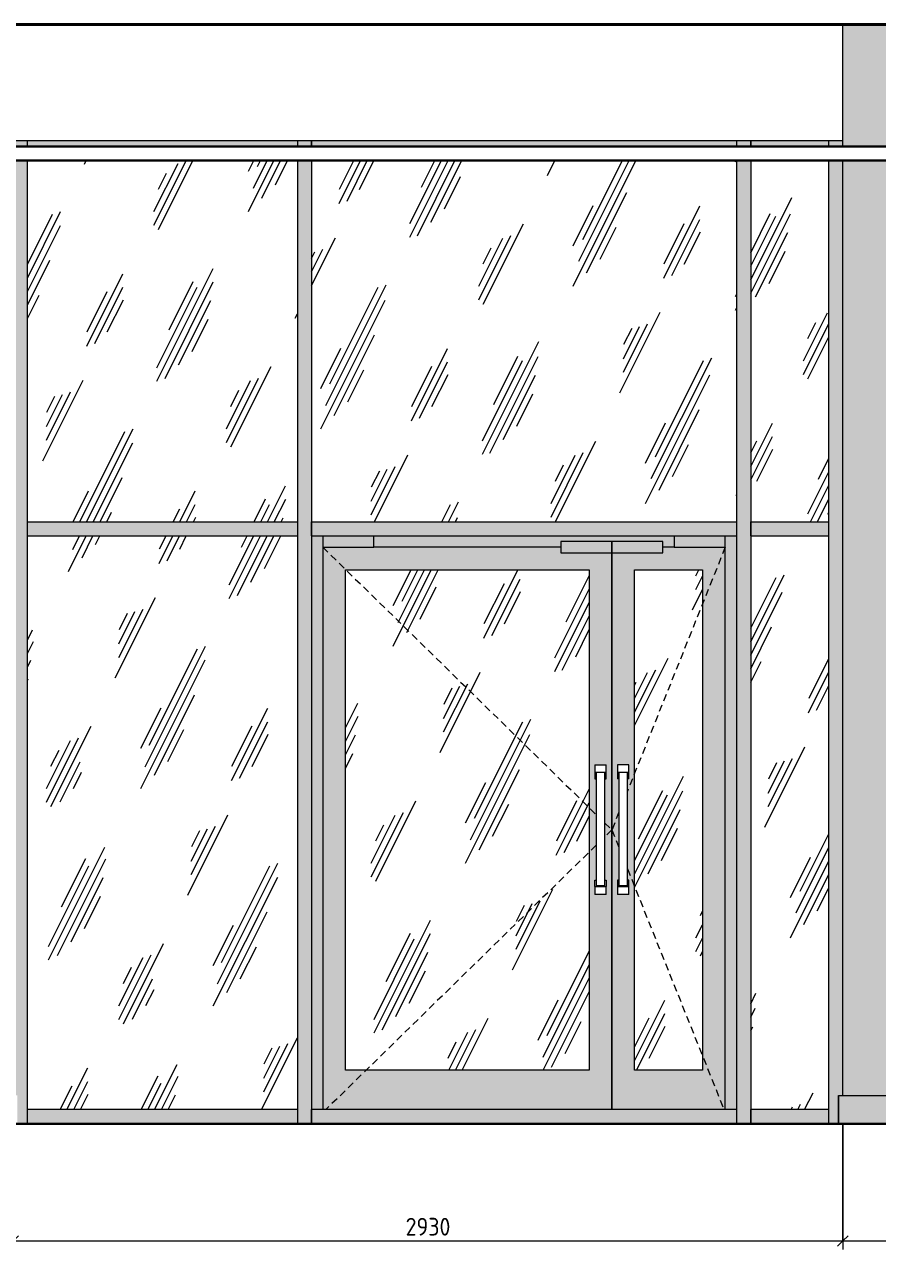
# Model space of a CAD drawing. Header units: millimetres. Extents: x 39286 to 136192, y -1987 to 27400.
# Drawn here: x 109103 to 112114, y -444 to 3881 of the extents above; entities that cross this region are included whole.
import ezdxf

# ---------------------------------------------------------------- set-up
doc = ezdxf.new("R2010")
doc.units = ezdxf.units.MM
doc.linetypes.add('200_ШТРИХ_ш1п0_6_', pattern=[40, 25, -15])
for name, color, linetype, lineweight in [('A-ANNO-DIMS', 7, 'Continuous', 9), ('A-ANNO-DIMS-25', 7, 'Continuous', 9), ('A-DOOR', 7, 'Continuous', 9), ('A-DOOR-5', 7, '200_ШТРИХ_ш1п0_6_', 9), ('A-FLOR', 7, 'Continuous', 9), ('A-GENM', 7, 'Continuous', 9), ('A-GLAZ-CURT', 7, 'Continuous', 9), ('A-GLAZ-CWMG', 7, 'Continuous', 9), ('A-WALL-PATT', 7, 'Continuous', 9), ('I-WALL', 7, 'Continuous', 9)]:
    doc.layers.add(name, color=color, linetype=linetype, lineweight=lineweight)
for name, color, linetype, lineweight, true_color in [('A-CLNG-FNSH-1', 7, 'Continuous', 30, 0x3c3c3c), ('A-FLOR-1', 7, 'Continuous', 9, 0x787878), ('A-FLOR-FNSH-1', 7, 'Continuous', 40, 0x3c3c3c), ('A-FLOR-FNSH-2', 7, 'Continuous', 30, 0x3c3c3c)]:
    doc.layers.add(name, color=color, linetype=linetype, lineweight=lineweight, true_color=true_color)
doc.styles.add('ISOCPEUR_2', font='isocpeur.ttf', dxfattribs={"width": 0.9, "height": 62.5})
doc.dimstyles.new('ISO-2_5_0_9К_БОЛЬШОЙ_округление', dxfattribs={"dimscale": 304.8, "dimtxt": 62.248823, "dimasz": 0.123031, "dimexe": 0.098425, "dimexo": 0, "dimgap": 0, "dimtad": 1, "dimdec": 0, "dimrnd": 10, "dimzin": 0, "dimdsep": 46, "dimtxsty": 'ISOCPEUR_2', "dimblk1": 'OBLIQUE', "dimblk2": 'OBLIQUE', "dimsah": 1, "dimcen": 0.09, "dimdle": 0.098425, "dimazin": 0, "dimtfac": 1, "dimtdec": 4, "dimtix": 1, "dimtmove": 0, "dimatfit": 3, "dimfxl": 1, "dimtvp": 1, "dimtolj": 1, "dimtzin": 0, "dimarcsym": 2})
pattern_1 = [(63.435, (-18500.35, 31.75), (-255.583, 766.747), [317.5, -190.5, 317.5, -190.5, -403.903]), (63.435, (-18500.35, 31.75), (-255.583, 766.747), [-1016, 127, -276.903]), (63.435, (-18516.2, 47.6), (-255.583, 766.747), [254, -317.5, 190.5, -190.5, -467.403]), (63.435, (-18516.2, 47.6), (-255.583, 766.747), [-952.5, 222.25, -245.153]), (63.435, (-18516.2, 95.25), (-255.583, 766.747), [190.5, -381, 127, -190.5, -530.903]), (63.435, (-18516.2, 95.25), (-255.583, 766.747), [-889, 285.75, -245.153]), (63.435, (-18468.6, 47.6), (-255.583, 766.747), [190.5, -381, 158.75, -6404.653]), (63.435, (-18421, 95.25), (-255.583, 766.747), [95.25, -476.25, 63.5, -6499.903]), (63.435, (-18500.35, 174.6), (-255.583, 766.747), [63.5, -476.25, 63.5, -254, -562.653]), (63.435, (-18500.35, 174.6), (-255.583, 766.747), [-857.25, 158.75, -403.903]), (63.435, (-18214.6, 127), (-255.583, 766.747), [317.5, -476.25, 381, -251.503]), (63.435, (-18214.6, 79.4), (-255.583, 766.747), [444.5, -317.5, 476.25, -188.003]), (63.435, (-18182.85, 95.25), (-255.583, 766.747), [508, -254, 381, -276.903]), (63.435, (-18135.2, 142.9), (-255.583, 766.747), [317.5, -444.5, 254, -403.903]), (63.435, (-18182.85, 238.1), (-255.583, 766.747), [158.75, -635, 190.5, -435.653]), (63.435, (-18087.6, 190.5), (-255.583, 766.747), [127, -635, 127, -530.903])]

# ---------------------------------------------------------------- blocks, each defined once
blk = doc.blocks.new('Плинтус - Плинтус керамогранит бежевый-32865295-Развертка 1_38-5')
at = {"layer": 'A-GENM'}
blk.add_hatch(color=256, dxfattribs=at).paths.add_polyline_path([(-48211.2, 0), (-48124, 0), (-48124, 100), (-48796, 100), (-48796, 0), (-48339.2, 0)])
for p, q in [((-48796, 100), (-48124, 100)), ((-48796, 100), (-48796, 0)), ((-48124, 0), (-48124, 100))]:
    blk.add_line(p, q, dxfattribs=at)
blk = doc.blocks.new('Плинтус - Плинтус керамогранит бежевый-32865297-Развертка 1_38-5')
at = {"layer": 'A-GENM'}
blk.add_line((-48796, 0), (-48796, 100), dxfattribs=at)
blk = doc.blocks.new('Прямоугольный импост - Импост структурный с накладкой - 160мм Темный-32467808-Развертка 1_38-5')
at = {"layer": 'A-GLAZ-CWMG'}
blk.add_hatch(color=256, dxfattribs=at).paths.add_polyline_path([(-48821, 0), (-48796, 0), (-48796, 100), (-48781, 100), (-48781, 2100), (-48831, 2100), (-48831, 0)])
blk.add_line((-48831, 2100), (-48831, 0), dxfattribs=at)
blk = doc.blocks.new('Прямоугольный импост - Импост структурный с накладкой - 160мм Темный-32784177-Развертка 1_38-5')
at = {"layer": 'A-GLAZ-CWMG'}
h = blk.add_hatch(color=256, dxfattribs=at)
h.paths.add_polyline_path([(-51659, 2100), (-51659, 3400), (-51709, 3400), (-51709, 2100), (-51669, 2100)])
h.paths.add_polyline_path([(-51703.9, 3450), (-51659, 3450), (-51659, 3470), (-51709, 3470), (-51709, 3450)])
for p, q in [((-51659, 3450), (-51659, 3470)), ((-51659, 2100), (-51659, 3400))]:
    blk.add_line(p, q, dxfattribs=at)
blk = doc.blocks.new('Системная панель - Стекло - 40мм-32784007-Развертка 1_38-5')
at = {"layer": 'A-GLAZ-CURT'}
h = blk.add_hatch(dxfattribs=at)
h.set_pattern_fill('FP_44', color=256, style=0, pattern_type=2)
h.set_pattern_definition(pattern_1)
h.paths.add_polyline_path([(-49106, 50), (-48831, 50), (-48831, 2075), (-49106, 2075), (-49106, 1937.7)])
blk = doc.blocks.new('Прямоугольный импост - Импост структурный с накладкой - 160мм Темный-32784435-Развертка 1_38-5')
at = {"layer": 'A-GLAZ-CWMG'}
blk.add_hatch(color=256, dxfattribs=at).paths.add_polyline_path([(-50155, 3450), (-49156, 3450), (-49156, 3470), (-50656, 3470), (-50656, 3450)])
for p, q in [((-50656, 3450), (-50656, 3470)), ((-49156, 3470), (-49156, 3450))]:
    blk.add_line(p, q, dxfattribs=at)
blk = doc.blocks.new('Системная панель - Стекло - 40мм-32784441-Развертка 1_38-5')
at = {"layer": 'A-GLAZ-CURT'}
h = blk.add_hatch(dxfattribs=at)
h.set_pattern_fill('FP_44', color=256, style=0, pattern_type=2)
h.set_pattern_definition(pattern_1)
h.paths.add_polyline_path([(-51126.8, 2125), (-50706, 2125), (-50706, 3400), (-51659, 3400), (-51659, 2125)])
blk = doc.blocks.new('Системная панель - Стекло - 40мм-32784008-Развертка 1_38-5')
at = {"layer": 'A-GLAZ-CURT'}
h = blk.add_hatch(dxfattribs=at)
h.set_pattern_fill('FP_44', color=256, style=0, pattern_type=2)
h.set_pattern_definition(pattern_1)
h.paths.add_polyline_path([(-48831, 2125), (-48831, 3400), (-49106, 3400), (-49106, 2125)])
blk = doc.blocks.new('Прямоугольный импост - Импост структурный с накладкой - 160мм Темный-32356297-Развертка 1_38-5')
at = {"layer": 'A-GLAZ-CWMG'}
h = blk.add_hatch(color=256, dxfattribs=at)
h.paths.add_polyline_path([(-48821, 2100), (-48781, 2100), (-48781, 3400), (-48831, 3400), (-48831, 2100)])
h.paths.add_polyline_path([(-48831, 3450), (-48781, 3450), (-48781, 3470), (-48831, 3470)])
for p, q in [((-48831, 3470), (-48831, 3450)), ((-48831, 3400), (-48831, 2100))]:
    blk.add_line(p, q, dxfattribs=at)
blk = doc.blocks.new('Прямоугольный импост - Импост структурный с накладкой - 160мм Темный-32356294-Развертка 1_38-5')
at = {"layer": 'A-GLAZ-CWMG'}
h = blk.add_hatch(color=256, dxfattribs=at)
h.paths.add_polyline_path([(-49146, 2100), (-49106, 2100), (-49106, 3400), (-49156, 3400), (-49156, 2100)])
h.paths.add_polyline_path([(-49146, 3450), (-49106, 3450), (-49106, 3470), (-49156, 3470), (-49156, 3450)])
for p, q in [((-49156, 3470), (-49156, 3450)), ((-49106, 3470), (-49106, 3450)), ((-49156, 3400), (-49156, 2100)), ((-49106, 3400), (-49106, 2100))]:
    blk.add_line(p, q, dxfattribs=at)
blk = doc.blocks.new('Прямоугольный импост - Импост структурный с накладкой - 160мм Темный-32784436-Развертка 1_38-5')
at = {"layer": 'A-GLAZ-CWMG'}
blk.add_hatch(color=256, dxfattribs=at).paths.add_polyline_path([(-50706, 2075), (-50706, 2125), (-51659, 2125), (-51659, 2075), (-51126.8, 2075)])
for p, q in [((-51659, 2075), (-51659, 2125)), ((-51659, 2125), (-50706, 2125)), ((-50706, 2125), (-50706, 2075)), ((-51659, 2075), (-50706, 2075))]:
    blk.add_line(p, q, dxfattribs=at)
blk = doc.blocks.new('Прямоугольный импост - Импост структурный с накладкой - 160мм Темный-32784004-Развертка 1_38-5')
at = {"layer": 'A-GLAZ-CWMG'}
blk.add_hatch(color=256, dxfattribs=at).paths.add_polyline_path([(-48831, 3450), (-48831, 3470), (-49106, 3470), (-49106, 3450)])
for p, q in [((-49106, 3450), (-49106, 3470)), ((-48831, 3470), (-48831, 3450))]:
    blk.add_line(p, q, dxfattribs=at)
blk = doc.blocks.new('Дверь_Витражная_остекление_ - В-19-32784442-Развертка 1_38-5')
at = {"layer": 'A-DOOR'}
h = blk.add_hatch(color=256, dxfattribs=at)
h.paths.add_polyline_path([(-50656, 50), (-50616, 50), (-50616, 2075), (-50656, 2075), (-50656, 190)])
h.paths.add_polyline_path([(-49156, 50), (-49156, 2075), (-49196, 2075), (-49196, 50), (-49183.1, 50)])
h.paths.add_polyline_path([(-49376, 2035), (-49376, 2075), (-50436, 2075), (-50436, 2035), (-49776, 2035), (-49776, 2055), (-49416, 2055), (-49416, 2035)])
for points in [[(-50536, 2035), (-50436, 2035), (-50436, 2075), (-50616, 2075), (-50616, 2035)], [(-49776, 2015), (-49596, 2015), (-49596, 2055), (-49776, 2054.7), (-49776, 2035)], [(-49576, 2015), (-49416, 2015), (-49416, 2055), (-49596, 2055), (-49596, 2015), (-49595.1, 2015)], [(-49376, 2035), (-49196, 2035), (-49196, 2075), (-49376, 2075), (-49376, 2041.1)]]:
    blk.add_hatch(color=256, dxfattribs=at).paths.add_polyline_path(points)
h = blk.add_hatch(color=256, dxfattribs=at)
h.paths.add_polyline_path([(-50553.3, 50), (-49596, 50), (-49596, 2015), (-49776, 2015), (-49776, 2035), (-50616, 2035), (-50616, 50), (-50610.7, 50)])
h.paths.add_polyline_path([(-50536, 190), (-50536, 1955), (-49676, 1955), (-49676, 190), (-50155, 190)])
h.paths.add_polyline_path([(-49630.8, 810), (-49656, 810), (-49656, 860), (-49651, 860), (-49651, 1217.5), (-49656, 1217.5), (-49656, 1267.5), (-49616, 1267.5), (-49616, 1217.5), (-49621, 1217.5), (-49621, 860), (-49616, 860), (-49616, 810), (-49626, 810)])
h = blk.add_hatch(color=256, dxfattribs=at)
h.paths.add_polyline_path([(-49590.7, 50), (-49196, 50), (-49196, 2035), (-49416, 2035), (-49416, 2015), (-49596, 2015), (-49596, 50)])
h.paths.add_polyline_path([(-49516, 190), (-49516, 1955), (-49276, 1955), (-49276, 190), (-49426, 190)])
h.paths.add_polyline_path([(-49575.3, 810), (-49576, 810), (-49576, 860), (-49571, 860), (-49571, 1217.5), (-49576, 1217.5), (-49576, 1267.5), (-49536, 1267.5), (-49536, 1217.5), (-49541, 1217.5), (-49541, 860), (-49536, 860), (-49536, 810), (-49573.3, 810)])
h = blk.add_hatch(dxfattribs=at)
h.set_pattern_fill('FP_44', color=256, style=0, pattern_type=2)
h.set_pattern_definition(pattern_1)
h.paths.add_polyline_path([(-50536, 190), (-49676, 190), (-49676, 1955), (-50536, 1955), (-50536, 1802.5)])
h = blk.add_hatch(dxfattribs=at)
h.set_pattern_fill('FP_44', color=256, style=0, pattern_type=2)
h.set_pattern_definition(pattern_1)
h.paths.add_polyline_path([(-49426, 190), (-49276, 190), (-49276, 1955), (-49516, 1955), (-49516, 190)])
for p, q in [((-50616, 2075), (-50616, 2035)), ((-50616, 2035), (-50616, 50)), ((-50616, 2035), (-50436, 2035)), ((-50436, 2035), (-50436, 2075)), ((-49776, 2035), (-50436, 2035)), ((-49596, 2055), (-49776, 2055)), ((-49776, 2055), (-49776, 2015)), ((-49596, 2015), (-49596, 2055)), ((-49416, 2055), (-49596, 2055)), ((-49596, 2055), (-49596, 2015)), ((-49416, 2015), (-49416, 2055)), ((-49376, 2035), (-49416, 2035)), ((-49376, 2075), (-49376, 2035)), ((-49376, 2035), (-49196, 2035)), ((-49196, 2035), (-49196, 2075)), ((-49196, 50), (-49196, 2035)), ((-49776, 2015), (-49596, 2015)), ((-49596, 50), (-49596, 2015)), ((-49596, 2015), (-49596, 50)), ((-49596, 2015), (-49416, 2015)), ((-50536, 190), (-50536, 1955)), ((-50536, 1955), (-49676, 1955)), ((-49676, 1955), (-49676, 190)), ((-49516, 190), (-49516, 1955)), ((-49516, 1955), (-49276, 1955)), ((-49276, 1955), (-49276, 190)), ((-49656, 1267.5), (-49656, 1240)), ((-49656, 1267.5), (-49616, 1267.5)), ((-49616, 1240), (-49616, 1267.5)), ((-49576, 1267.5), (-49576, 1240)), ((-49536, 1267.5), (-49576, 1267.5)), ((-49536, 1240), (-49536, 1267.5)), ((-49616, 1240), (-49656, 1240)), ((-49656, 1240), (-49656, 1217.5)), ((-49656, 1217.5), (-49651, 1217.5)), ((-49651, 1240), (-49651, 840)), ((-49621, 840), (-49621, 1240)), ((-49621, 1217.5), (-49616, 1217.5)), ((-49616, 1217.5), (-49616, 1240)), ((-49536, 1240), (-49576, 1240)), ((-49576, 1240), (-49576, 1217.5)), ((-49571, 1217.5), (-49576, 1217.5)), ((-49571, 1240), (-49571, 840)), ((-49541, 840), (-49541, 1240)), ((-49536, 1217.5), (-49541, 1217.5)), ((-49536, 1217.5), (-49536, 1240)), ((-49656, 837.5), (-49656, 860)), ((-49656, 860), (-49651, 860)), ((-49656, 837.5), (-49656, 810)), ((-49656, 837.5), (-49616, 837.5)), ((-49621, 840), (-49651, 840)), ((-49621, 860), (-49616, 860)), ((-49616, 860), (-49616, 837.5)), ((-49616, 810), (-49616, 837.5)), ((-49571, 860), (-49576, 860)), ((-49576, 860), (-49576, 837.5)), ((-49576, 837.5), (-49576, 810)), ((-49576, 837.5), (-49536, 837.5)), ((-49541, 840), (-49571, 840)), ((-49536, 860), (-49541, 860)), ((-49536, 837.5), (-49536, 860)), ((-49536, 810), (-49536, 837.5)), ((-49616, 810), (-49656, 810)), ((-49536, 810), (-49576, 810)), ((-49676, 190), (-50536, 190)), ((-49276, 190), (-49516, 190))]:
    blk.add_line(p, q, dxfattribs=at)
at = {"layer": 'A-DOOR-5'}
for p, q in [((-50616, 2035), (-49651, 1091.3)), ((-49196, 2035), (-49541, 1174.7)), ((-49571, 1099.8), (-49596, 1037.5)), ((-49621, 1061.9), (-49596, 1037.5)), ((-49596, 1037.5), (-49621, 1013.1)), ((-49596, 1037.5), (-49571, 975.2)), ((-49651, 983.7), (-50605.8, 50)), ((-49541, 900.3), (-49200, 50))]:
    blk.add_line(p, q, dxfattribs=at)
blk = doc.blocks.new('Системная панель - Стекло - 40мм-32784543-Развертка 1_38-5')
at = {"layer": 'A-GLAZ-CURT'}
h = blk.add_hatch(dxfattribs=at)
h.set_pattern_fill('FP_44', color=256, style=0, pattern_type=2)
h.set_pattern_definition(pattern_1)
h.paths.add_polyline_path([(-50656, 2125), (-49156, 2125), (-49156, 3400), (-50656, 3400)])
blk = doc.blocks.new('Прямоугольный импост - Импост структурный с накладкой - 160мм Темный-32784437-Развертка 1_38-5')
at = {"layer": 'A-GLAZ-CWMG'}
blk.add_hatch(color=256, dxfattribs=at).paths.add_polyline_path([(-51612.8, 3450), (-50706, 3450), (-50706, 3470), (-51659, 3470), (-51659, 3450)])
for p, q in [((-51659, 3450), (-51659, 3470)), ((-50706, 3470), (-50706, 3450))]:
    blk.add_line(p, q, dxfattribs=at)
blk = doc.blocks.new('Прямоугольный импост - Импост структурный с накладкой - 160мм Темный-32784438-Развертка 1_38-5')
at = {"layer": 'A-GLAZ-CWMG'}
blk.add_hatch(color=256, dxfattribs=at).paths.add_polyline_path([(-49617.3, 0), (-49156, 0), (-49156, 50), (-50656, 50), (-50656, 0), (-49669, 0)])
for p, q in [((-50656, 0), (-50656, 50)), ((-49156, 50), (-50656, 50)), ((-49156, 50), (-49156, 0))]:
    blk.add_line(p, q, dxfattribs=at)
blk = doc.blocks.new('Прямоугольный импост - Импост структурный с накладкой - 160мм Темный-32784439-Развертка 1_38-5')
at = {"layer": 'A-GLAZ-CWMG'}
blk.add_hatch(color=256, dxfattribs=at).paths.add_polyline_path([(-50656, 2075), (-49156, 2075), (-49156, 2125), (-50656, 2125), (-50656, 2085)])
for p, q in [((-50656, 2075), (-50656, 2125)), ((-50656, 2125), (-49156, 2125)), ((-49156, 2125), (-49156, 2075)), ((-50656, 2075), (-49156, 2075))]:
    blk.add_line(p, q, dxfattribs=at)
blk = doc.blocks.new('Системная панель - Стекло - 40мм-32784544-Развертка 1_38-5')
at = {"layer": 'A-GLAZ-CURT'}
h = blk.add_hatch(dxfattribs=at)
h.set_pattern_fill('FP_44', color=256, style=0, pattern_type=2)
h.set_pattern_definition(pattern_1)
h.paths.add_polyline_path([(-51126.8, 50), (-50706, 50), (-50706, 2075), (-51659, 2075), (-51659, 50), (-51612.8, 50)])
blk = doc.blocks.new('Прямоугольный импост - Импост структурный с накладкой - 160мм Темный-32784005-Развертка 1_38-5')
at = {"layer": 'A-GLAZ-CWMG'}
blk.add_hatch(color=256, dxfattribs=at).paths.add_polyline_path([(-49106, 0), (-48831, 0), (-48831, 50), (-49106, 50), (-49106, 40)])
for p, q in [((-49106, 0), (-49106, 50)), ((-48831, 50), (-49106, 50)), ((-48831, 50), (-48831, 0))]:
    blk.add_line(p, q, dxfattribs=at)
blk = doc.blocks.new('Прямоугольный импост - Импост структурный с накладкой - 160мм Темный-32784006-Развертка 1_38-5')
at = {"layer": 'A-GLAZ-CWMG'}
blk.add_hatch(color=256, dxfattribs=at).paths.add_polyline_path([(-48831, 2075), (-48831, 2125), (-49106, 2125), (-49106, 2075)])
for p, q in [((-49106, 2075), (-49106, 2125)), ((-49106, 2125), (-48831, 2125)), ((-48831, 2125), (-48831, 2075)), ((-49106, 2075), (-48831, 2075))]:
    blk.add_line(p, q, dxfattribs=at)
blk = doc.blocks.new('Прямоугольный импост - Импост структурный с накладкой - 160мм Темный-30755836-Развертка 1_38-5')
at = {"layer": 'A-GLAZ-CWMG'}
blk.add_hatch(color=256, dxfattribs=at).paths.add_polyline_path([(-50706, 0), (-50656, 0), (-50656, 2100), (-50706, 2100), (-50706, 40)])
for p, q in [((-50706, 2100), (-50706, 0)), ((-50656, 2100), (-50656, 0))]:
    blk.add_line(p, q, dxfattribs=at)
blk = doc.blocks.new('Прямоугольный импост - Импост структурный с накладкой - 160мм Темный-32784440-Развертка 1_38-5')
at = {"layer": 'A-GLAZ-CWMG'}
blk.add_hatch(color=256, dxfattribs=at).paths.add_polyline_path([(-51612.8, 0), (-50706, 0), (-50706, 50), (-51659, 50), (-51659, 0)])
for p, q in [((-51659, 0), (-51659, 50)), ((-50706, 50), (-51659, 50)), ((-50706, 50), (-50706, 0))]:
    blk.add_line(p, q, dxfattribs=at)
blk = doc.blocks.new('Прямоугольный импост - Импост структурный с накладкой - 160мм Темный-30755843-Развертка 1_38-5')
at = {"layer": 'A-GLAZ-CWMG'}
blk.add_hatch(color=256, dxfattribs=at).paths.add_polyline_path([(-51669, 0), (-51659, 0), (-51659, 2100), (-51709, 2100), (-51709, 100), (-51694, 100), (-51694, 0)])
blk.add_line((-51659, 0), (-51659, 2100), dxfattribs=at)
blk = doc.blocks.new('DIMBLOCK63-Развертка 1_38-5')
at = {"layer": 'A-ANNO-DIMS-25'}
for p, q in [((109062.9, 0), (109062.9, -443.6)), ((109062.9, -413.6), (109062.9, 0)), ((111990.9, 0), (111990.9, -443.6)), ((111990.9, -413.6), (111990.9, 0)), ((109062.9, -413.6), (111990.9, -413.6))]:
    blk.add_line(p, q, dxfattribs=at)
at = {"layer": 'A-ANNO-DIMS-25', "lineweight": 20}
for p, q in [((109062.9, -413.6), (109044.2, -432.4)), ((109062.9, -413.6), (109081.7, -394.9)), ((111990.9, -413.6), (111972.2, -432.4)), ((111990.9, -413.6), (112009.7, -394.9))]:
    blk.add_line(p, q, dxfattribs=at)
at = {"layer": 'A-ANNO-DIMS-25', "color": 0, "insert": (110447.9, -332), "char_height": 62.5, "width": 189.619, "attachment_point": 1, "line_spacing_factor": 1.149209, "style": 'ISOCPEUR_2'}
blk.add_mtext('2930', dxfattribs=at)
blk = doc.blocks.new('_Oblique')
at = {"color": 0, "linetype": 'ByBlock', "lineweight": -2}
blk.add_line((-0.5, -0.5), (0.5, 0.5), dxfattribs=at)
blk = doc.blocks.new('DIMBLOCK64-Развертка 1_38-5')
at = {"layer": 'A-ANNO-DIMS-25'}
for p, q in [((111990.9, 0), (111990.9, -443.6)), ((111990.9, -413.6), (111990.9, 0)), ((112632.9, 0), (112632.9, -443.6)), ((112632.9, -413.6), (112632.9, 0)), ((111990.9, -413.6), (112632.9, -413.6))]:
    blk.add_line(p, q, dxfattribs=at)
at = {"layer": 'A-ANNO-DIMS-25', "lineweight": 20}
for p, q in [((111990.9, -413.6), (111972.2, -432.4)), ((111990.9, -413.6), (112009.7, -394.9)), ((112632.9, -413.6), (112614.2, -432.4)), ((112632.9, -413.6), (112651.7, -394.9))]:
    blk.add_line(p, q, dxfattribs=at)
at = {"layer": 'A-ANNO-DIMS-25', "color": 0, "insert": (112249.7, -332), "char_height": 62.5, "width": 149.397, "attachment_point": 1, "line_spacing_factor": 1.149209, "style": 'ISOCPEUR_2'}
blk.add_mtext('640', dxfattribs=at)

msp = doc.modelspace()

# ---------------------------------------------------------------- hatches: boundary and pattern name
at = {"layer": 'A-FLOR-1'}
h = msp.add_hatch(dxfattribs=at)
h.set_pattern_fill('FP_40', color=256, style=0, pattern_type=2)
h.set_pattern_definition([(45, (142208.06, 0), (-14.25598, 14.25598), []), (45, (142222.316, 0), (-14.25598, 14.25598), [25.202, -5.04, 0.8382, -4.202])])
h.paths.add_polyline_path([(114577.3, 3880), (114577.3, 3880.6), (104464, 3880.6), (104464, 3880), (114504.5, 3880)])
at = {"layer": 'A-WALL-PATT'}
h = msp.add_hatch(color=256, dxfattribs=at)
h.paths.add_polyline_path([(111991.9, 100), (111991.9, 3400), (111990.9, 3400), (111990.9, 100), (111991.5, 100)])
h.paths.add_polyline_path([(111990.9, 3450), (111991.9, 3450), (111991.9, 3880), (111990.9, 3880), (111990.9, 3470)])
h = msp.add_hatch(color=256, dxfattribs=at)
h.paths.add_polyline_path([(112632.9, 100), (112632.9, 3400), (111991.9, 3400), (111991.9, 100), (112611.9, 100)])
h.paths.add_polyline_path([(112560.7, 3450), (112632.9, 3450), (112632.9, 3880), (111991.9, 3880), (111991.9, 3450), (112253.1, 3450)])

# ---------------------------------------------------------------- linework, layer by layer
at = {"layer": 'A-CLNG-FNSH-1'}
for p, q in [((102862.9, 3450), (118370.9, 3450)), ((102862.9, 3400), (118370.9, 3400)), ((102869.9, 3401), (118370.9, 3401))]:
    msp.add_line(p, q, dxfattribs=at)
at = {"layer": 'A-FLOR'}
msp.add_line((111990.9, 3470), (109062.9, 3470), dxfattribs=at)
at = {"layer": 'A-FLOR-FNSH-1'}
msp.add_line((102841.8, 3880), (118392.1, 3880), dxfattribs=at)
at = {"layer": 'A-FLOR-FNSH-2'}
for p, q in [((106711, 0), (118370.9, 0)), ((106711.4, -0.1), (118392.1, -0.1))]:
    msp.add_line(p, q, dxfattribs=at)
at = {"layer": 'I-WALL'}
for p, q in [((111990.9, 3450), (111990.9, 3880)), ((111990.9, 100), (111990.9, 3400))]:
    msp.add_line(p, q, dxfattribs=at)

# ---------------------------------------------------------------- block references
at = {"layer": 'A-DOOR'}
msp.add_blockref('Дверь_Витражная_остекление_ - В-19-32784442-Развертка 1_38-5', (160771.9, 0), dxfattribs=at)
at = {"layer": 'A-GENM'}
for name in ['Плинтус - Плинтус керамогранит бежевый-32865295-Развертка 1_38-5', 'Плинтус - Плинтус керамогранит бежевый-32865297-Развертка 1_38-5']:
    msp.add_blockref(name, (160771.9, 0), dxfattribs=at)
at = {"layer": 'A-GLAZ-CURT'}
for name in ['Системная панель - Стекло - 40мм-32784441-Развертка 1_38-5', 'Системная панель - Стекло - 40мм-32784543-Развертка 1_38-5', 'Системная панель - Стекло - 40мм-32784008-Развертка 1_38-5', 'Системная панель - Стекло - 40мм-32784544-Развертка 1_38-5', 'Системная панель - Стекло - 40мм-32784007-Развертка 1_38-5']:
    msp.add_blockref(name, (160771.9, 0), dxfattribs=at)
at = {"layer": 'A-GLAZ-CWMG'}
for name, p in [('Прямоугольный импост - Импост структурный с накладкой - 160мм Темный-32784177-Развертка 1_38-5', (160771.9, 0)), ('Прямоугольный импост - Импост структурный с накладкой - 160мм Темный-32784437-Развертка 1_38-5', (160771.9, 0)), ('Прямоугольный импост - Импост структурный с накладкой - 160мм Темный-32356294-Развертка 1_38-5', (159221.9, 0)), ('Прямоугольный импост - Импост структурный с накладкой - 160мм Темный-32784435-Развертка 1_38-5', (160771.9, 0)), ('Прямоугольный импост - Импост структурный с накладкой - 160мм Темный-32356294-Развертка 1_38-5', (160771.9, 0)), ('Прямоугольный импост - Импост структурный с накладкой - 160мм Темный-32784004-Развертка 1_38-5', (160771.9, 0)), ('Прямоугольный импост - Импост структурный с накладкой - 160мм Темный-32356297-Развертка 1_38-5', (160771.9, 0)), ('Прямоугольный импост - Импост структурный с накладкой - 160мм Темный-32784436-Развертка 1_38-5', (160771.9, 0)), ('Прямоугольный импост - Импост структурный с накладкой - 160мм Темный-32784439-Развертка 1_38-5', (160771.9, 0)), ('Прямоугольный импост - Импост структурный с накладкой - 160мм Темный-32784006-Развертка 1_38-5', (160771.9, 0)), ('Прямоугольный импост - Импост структурный с накладкой - 160мм Темный-30755843-Развертка 1_38-5', (160771.9, 0)), ('Прямоугольный импост - Импост структурный с накладкой - 160мм Темный-30755836-Развертка 1_38-5', (160771.9, 0)), ('Прямоугольный импост - Импост структурный с накладкой - 160мм Темный-30755836-Развертка 1_38-5', (162321.9, 0)), ('Прямоугольный импост - Импост структурный с накладкой - 160мм Темный-32467808-Развертка 1_38-5', (160771.9, 0)), ('Прямоугольный импост - Импост структурный с накладкой - 160мм Темный-32784440-Развертка 1_38-5', (160771.9, 0)), ('Прямоугольный импост - Импост структурный с накладкой - 160мм Темный-32784438-Развертка 1_38-5', (160771.9, 0)), ('Прямоугольный импост - Импост структурный с накладкой - 160мм Темный-32784005-Развертка 1_38-5', (160771.9, 0))]:
    msp.add_blockref(name, p, dxfattribs=at)

# ---------------------------------------------------------------- dimensions: what is measured, and where the dimension line sits
at = {"layer": 'A-ANNO-DIMS'}
for base, p1, p2, override, picture, middle in [((111990.9, -413.6), (109062.9, 0), (111990.9, 0), {"dimpost": '<>', "dimfxl": 2927.999897}, 'DIMBLOCK63-Развертка 1_38-5', (110526.9, -382.4)), ((112632.9, -413.6), (111990.9, 0), (112632.9, 0), {"dimpost": '<>', "dimfxl": 642}, 'DIMBLOCK64-Развертка 1_38-5', (112311.9, -382.4))]:
    dim = msp.add_linear_dim(base=base, p1=p1, p2=p2, dimstyle='ISO-2_5_0_9К_БОЛЬШОЙ_округление', override=override, dxfattribs=at)
    dim.commit()
    dim.dimension.update_dxf_attribs({"geometry": picture, "text_midpoint": middle})

doc.saveas('drawing.dxf')
